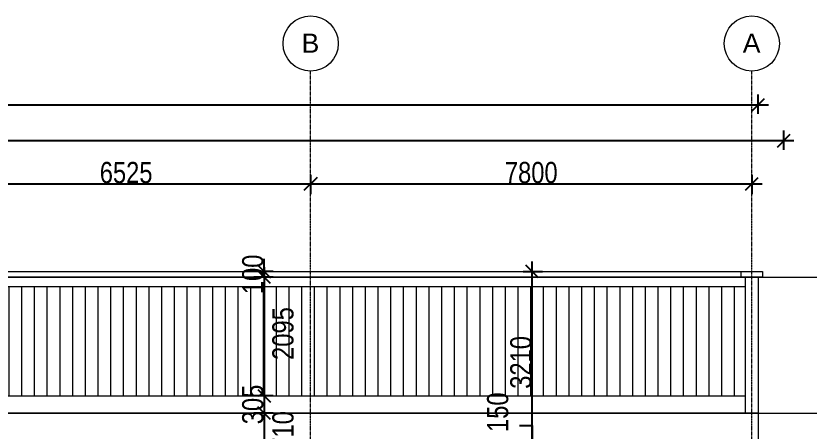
# Model space of a CAD drawing. Header units: millimetres. Extents: x -35190 to 411743, y -233114 to 23872.
# Drawn here: x 256364 to 270388, y -152640 to -145304 of the extents above; entities that cross this region are included whole.
import ezdxf

# ---------------------------------------------------------------- set-up
doc = ezdxf.new("R2010")
doc.units = ezdxf.units.MM
doc.linetypes.add('Centre', pattern=[31.75, 6.35, -4.7625, 15.875, -4.7625])
doc.linetypes.add('Grid Line', pattern=[22.225, 12.7, -3.175, 3.175, -3.175])
for name, color, linetype, lineweight in [('A-ANNO-DIMS', 211, 'Continuous', 9), ('A-DETL-GENF', 92, 'Continuous', 18), ('A-DETL-THIN', 151, 'Continuous', 18), ('A-FLOR-LEVL', 51, 'Continuous', 18), ('A-ROOF', 132, 'Continuous', 18), ('A-WALL', 113, 'Continuous', 18), ('Q-CASE', 31, 'Continuous', 18), ('S-GRID', 1, 'Continuous', 9), ('S-GRID-IDEN', 1, 'Continuous', 9)]:
    doc.layers.add(name, color=color, linetype=linetype, lineweight=lineweight)
doc.styles.add('Arial_1', font='arial.ttf', dxfattribs={"height": 150})
doc.styles.add('Arial_3', font='arial.ttf', dxfattribs={"width": 0.8, "height": 375})
doc.dimstyles.new('main_4_5mm', dxfattribs={"dimscale": 304.8, "dimtxt": 382.597275, "dimasz": 0.738189, "dimexe": 0.590551, "dimexo": 0.0625, "dimgap": 0.024606, "dimtad": 1, "dimdec": 0, "dimzin": 0, "dimdsep": 46, "dimtxsty": 'Arial_3', "dimblk1": 'OBLIQUE', "dimblk2": 'OBLIQUE', "dimsah": 1, "dimcen": 0.09, "dimdle": 0.590551, "dimazin": 0, "dimtfac": 1, "dimtdec": 4, "dimtix": 1, "dimtmove": 0, "dimatfit": 3, "dimfxl": 0.590551, "dimfxlon": 1, "dimtvp": 1, "dimtolj": 1, "dimtzin": 0, "dimarcsym": 2})
doc.dimstyles.new('main_4_5mm_1', dxfattribs={"dimscale": 304.8, "dimtxt": 382.597275, "dimasz": 0.738189, "dimexe": 0.590551, "dimexo": 0.0625, "dimgap": 0.024606, "dimtad": 1, "dimdec": 0, "dimzin": 0, "dimdsep": 46, "dimtxsty": 'Arial_3', "dimblk1": 'OBLIQUE', "dimblk2": 'OBLIQUE', "dimsah": 1, "dimcen": 0.09, "dimdle": 0.590551, "dimazin": 0, "dimtfac": 1, "dimtdec": 4, "dimtix": 1, "dimtmove": 1, "dimatfit": 3, "dimfxl": 0.590551, "dimfxlon": 1, "dimtvp": 1, "dimtolj": 1, "dimtzin": 0, "dimarcsym": 2})

# ---------------------------------------------------------------- blocks, each defined once
blk = doc.blocks.new('Casework 2 - Casework 2-644764-East')
at = {"layer": 'Q-CASE'}
for p, q in [((-8565, 14050), (14035, 14050)), ((14035, 14050), (14410, 14050)), ((14035, 13950), (14035, 14050)), ((14410, 14050), (14410, 13950)), ((14035, 13950), (-8565, 13950)), ((14410, 13950), (14035, 13950))]:
    blk.add_line(p, q, dxfattribs=at)
blk = doc.blocks.new('Grid - M_Grid Head - Circle-24584-East')
at = {"layer": 'S-GRID-IDEN'}
blk.add_circle((14222, 18079), 488, dxfattribs=at)
blk = doc.blocks.new('_Oblique')
at = {"color": 0, "linetype": 'ByBlock', "lineweight": -2}
blk.add_line((-0.5, -0.5), (0.5, 0.5), dxfattribs=at)
blk = doc.blocks.new('*D6222')
at = {"layer": 'A-ANNO-DIMS', "color": 0, "lineweight": -2, "transparency": 16777216}
for p, q in [((238325, -147035), (238325, -146694)), ((269488, -147035), (269488, -146694)), ((238145, -146874), (269668, -146874))]:
    blk.add_line(p, q, dxfattribs=at)
at = {"layer": 'Defpoints', "color": 0, "transparency": 16777216}
for p in [(269488, -146874), (238325, -147054), (269488, -147054)]:
    blk.add_point(p, dxfattribs=at)
at = {"layer": 'A-ANNO-DIMS', "color": 0, "lineweight": -2, "transparency": 16777216, "xscale": 224.9999999999999, "yscale": 224.9999999999999, "zscale": 224.9999999999999, "rotation": 180}
blk.add_blockref('_Oblique', (238325, -146874), dxfattribs=at)
at = {"layer": 'A-ANNO-DIMS', "color": 0, "lineweight": -2, "transparency": 16777216, "xscale": 224.9999999999999, "yscale": 224.9999999999999, "zscale": 224.9999999999999}
blk.add_blockref('_Oblique', (269488, -146874), dxfattribs=at)
at = {"layer": 'A-ANNO-DIMS', "color": 0, "transparency": 16777216, "insert": (253906, -146675), "char_height": 375, "width": 1239.62, "attachment_point": 5, "style": 'Arial_3'}
blk.add_mtext('\\A1;31163', dxfattribs=at)
blk = doc.blocks.new('*D6228')
at = {"layer": 'A-ANNO-DIMS', "color": 0, "lineweight": -2, "transparency": 16777216}
for p, q in [((255050, -148112), (255050, -148453)), ((261575, -148112), (261575, -148453)), ((254870, -148273), (261755, -148273))]:
    blk.add_line(p, q, dxfattribs=at)
at = {"layer": 'Defpoints', "color": 0, "transparency": 16777216}
for p in [(255050, -148093), (261575, -148093), (261575, -148273)]:
    blk.add_point(p, dxfattribs=at)
at = {"layer": 'A-ANNO-DIMS', "color": 0, "lineweight": -2, "transparency": 16777216, "xscale": 224.9999999999999, "yscale": 224.9999999999999, "zscale": 224.9999999999999, "rotation": 180}
blk.add_blockref('_Oblique', (255050, -148273), dxfattribs=at)
at = {"layer": 'A-ANNO-DIMS', "color": 0, "lineweight": -2, "transparency": 16777216, "xscale": 224.9999999999999, "yscale": 224.9999999999999, "zscale": 224.9999999999999}
blk.add_blockref('_Oblique', (261575, -148273), dxfattribs=at)
at = {"layer": 'A-ANNO-DIMS', "color": 0, "transparency": 16777216, "insert": (258313, -148074), "char_height": 375, "width": 991.69, "attachment_point": 5, "style": 'Arial_3'}
blk.add_mtext('\\A1;6525', dxfattribs=at)
blk = doc.blocks.new('*D6229')
at = {"layer": 'A-ANNO-DIMS', "color": 0, "lineweight": -2, "transparency": 16777216}
for p, q in [((261575, -148112), (261575, -148453)), ((269375, -148112), (269375, -148453)), ((261395, -148273), (269555, -148273))]:
    blk.add_line(p, q, dxfattribs=at)
at = {"layer": 'Defpoints', "color": 0, "transparency": 16777216}
for p in [(261575, -148093), (269375, -148093), (269375, -148273)]:
    blk.add_point(p, dxfattribs=at)
at = {"layer": 'A-ANNO-DIMS', "color": 0, "lineweight": -2, "transparency": 16777216, "xscale": 224.9999999999999, "yscale": 224.9999999999999, "zscale": 224.9999999999999, "rotation": 180}
blk.add_blockref('_Oblique', (261575, -148273), dxfattribs=at)
at = {"layer": 'A-ANNO-DIMS', "color": 0, "lineweight": -2, "transparency": 16777216, "xscale": 224.9999999999999, "yscale": 224.9999999999999, "zscale": 224.9999999999999}
blk.add_blockref('_Oblique', (269375, -148273), dxfattribs=at)
at = {"layer": 'A-ANNO-DIMS', "color": 0, "transparency": 16777216, "insert": (265475, -148074), "char_height": 375, "width": 991.69, "attachment_point": 5, "style": 'Arial_3'}
blk.add_mtext('\\A1;7800', dxfattribs=at)
blk = doc.blocks.new('*D6230')
at = {"layer": 'A-ANNO-DIMS', "color": 0, "lineweight": -2, "transparency": 16777216}
for p, q in [((238250, -147669), (238250, -147328)), ((269938, -147669), (269938, -147328)), ((238070, -147508), (270118, -147508))]:
    blk.add_line(p, q, dxfattribs=at)
at = {"layer": 'Defpoints', "color": 0, "transparency": 16777216}
for p in [(269938, -147508), (238250, -147688), (269938, -147688)]:
    blk.add_point(p, dxfattribs=at)
at = {"layer": 'A-ANNO-DIMS', "color": 0, "lineweight": -2, "transparency": 16777216, "xscale": 224.9999999999999, "yscale": 224.9999999999999, "zscale": 224.9999999999999, "rotation": 180}
blk.add_blockref('_Oblique', (238250, -147508), dxfattribs=at)
at = {"layer": 'A-ANNO-DIMS', "color": 0, "lineweight": -2, "transparency": 16777216, "xscale": 224.9999999999999, "yscale": 224.9999999999999, "zscale": 224.9999999999999}
blk.add_blockref('_Oblique', (269938, -147508), dxfattribs=at)
at = {"layer": 'A-ANNO-DIMS', "color": 0, "transparency": 16777216, "insert": (254094, -147308), "char_height": 375, "width": 1239.62, "attachment_point": 5, "style": 'Arial_3'}
blk.add_mtext('\\A1;31688', dxfattribs=at)
blk = doc.blocks.new('*D6273')
at = {"layer": 'A-ANNO-DIMS', "color": 0, "lineweight": -2, "transparency": 16777216}
for p, q in [((260753, -149821), (260753, -149596)), ((260914, -149821), (260573, -149821)), ((260753, -149821), (260753, -149921)), ((260914, -149921), (260573, -149921)), ((260753, -149921), (260753, -150146))]:
    blk.add_line(p, q, dxfattribs=at)
at = {"layer": 'Defpoints', "color": 0, "transparency": 16777216}
for p in [(260933, -149821), (260753, -149921), (260933, -149921)]:
    blk.add_point(p, dxfattribs=at)
at = {"layer": 'A-ANNO-DIMS', "color": 0, "lineweight": -2, "transparency": 16777216, "xscale": 224.9999999999999, "yscale": 224.9999999999999, "zscale": 224.9999999999999}
for p, rotation in [((260753, -149821), 270), ((260753, -149921), 90)]:
    blk.add_blockref('_Oblique', p, dxfattribs=dict(at, rotation=rotation))
at = {"layer": 'A-ANNO-DIMS', "color": 0, "transparency": 16777216, "insert": (260554, -149871), "char_height": 375, "width": 743.77, "attachment_point": 5, "rotation": 90, "style": 'Arial_3'}
blk.add_mtext('\\A1;100', dxfattribs=at)
blk = doc.blocks.new('*D6274')
at = {"layer": 'A-ANNO-DIMS', "color": 0, "lineweight": -2, "transparency": 16777216}
for p, q in [((260753, -149741), (260753, -152196)), ((260914, -149921), (260573, -149921)), ((260914, -152016), (260573, -152016))]:
    blk.add_line(p, q, dxfattribs=at)
at = {"layer": 'Defpoints', "color": 0, "transparency": 16777216}
for p in [(260933, -149921), (260753, -152016), (260933, -152016)]:
    blk.add_point(p, dxfattribs=at)
at = {"layer": 'A-ANNO-DIMS', "color": 0, "lineweight": -2, "transparency": 16777216, "xscale": 224.9999999999999, "yscale": 224.9999999999999, "zscale": 224.9999999999999}
for p, rotation in [((260753, -149921), 90), ((260753, -152016), 270)]:
    blk.add_blockref('_Oblique', p, dxfattribs=dict(at, rotation=rotation))
at = {"layer": 'A-ANNO-DIMS', "color": 0, "transparency": 16777216, "insert": (260897, -151382), "char_height": 375, "width": 991.69, "attachment_point": 1, "rotation": 90, "line_spacing_factor": 0.941778, "style": 'Arial_3'}
blk.add_mtext('\\A1;2095', dxfattribs=at)
blk = doc.blocks.new('*D6275')
at = {"layer": 'A-ANNO-DIMS', "color": 0, "lineweight": -2, "transparency": 16777216}
for p, q in [((260753, -152016), (260753, -151791)), ((260914, -152016), (260573, -152016)), ((260753, -152016), (260753, -152321)), ((260914, -152321), (260573, -152321)), ((260753, -152321), (260753, -152546))]:
    blk.add_line(p, q, dxfattribs=at)
at = {"layer": 'Defpoints', "color": 0, "transparency": 16777216}
for p in [(260933, -152016), (260753, -152321), (260933, -152321)]:
    blk.add_point(p, dxfattribs=at)
at = {"layer": 'A-ANNO-DIMS', "color": 0, "lineweight": -2, "transparency": 16777216, "xscale": 224.9999999999999, "yscale": 224.9999999999999, "zscale": 224.9999999999999}
for p, rotation in [((260753, -152016), 270), ((260753, -152321), 90)]:
    blk.add_blockref('_Oblique', p, dxfattribs=dict(at, rotation=rotation))
at = {"layer": 'A-ANNO-DIMS', "color": 0, "transparency": 16777216, "insert": (260554, -152169), "char_height": 375, "width": 743.77, "attachment_point": 5, "rotation": 90, "style": 'Arial_3'}
blk.add_mtext('\\A1;305', dxfattribs=at)
blk = doc.blocks.new('*D6276')
at = {"layer": 'A-ANNO-DIMS', "color": 0, "lineweight": -2, "transparency": 16777216}
for p, q in [((260753, -152141), (260753, -153211)), ((260914, -152321), (260573, -152321)), ((260914, -153031), (260573, -153031))]:
    blk.add_line(p, q, dxfattribs=at)
at = {"layer": 'Defpoints', "color": 0, "transparency": 16777216}
for p in [(260933, -152321), (260753, -153031), (260933, -153031)]:
    blk.add_point(p, dxfattribs=at)
at = {"layer": 'A-ANNO-DIMS', "color": 0, "lineweight": -2, "transparency": 16777216, "xscale": 224.9999999999999, "yscale": 224.9999999999999, "zscale": 224.9999999999999}
for p, rotation in [((260753, -152321), 90), ((260753, -153031), 270)]:
    blk.add_blockref('_Oblique', p, dxfattribs=dict(at, rotation=rotation))
at = {"layer": 'A-ANNO-DIMS', "color": 0, "transparency": 16777216, "insert": (260897, -152986), "char_height": 375, "width": 743.77, "attachment_point": 1, "rotation": 90, "line_spacing_factor": 0.941778, "style": 'Arial_3'}
blk.add_mtext('\\A1;710', dxfattribs=at)
blk = doc.blocks.new('*D6293')
at = {"layer": 'A-ANNO-DIMS', "color": 0, "lineweight": -2, "transparency": 16777216}
for p, q in [((265267, -152541), (265492, -152541)), ((265492, -152541), (265492, -153031)), ((265492, -153361), (265492, -152851)), ((265331, -153031), (265672, -153031)), ((265331, -153181), (265672, -153181))]:
    blk.add_line(p, q, dxfattribs=at)
at = {"layer": 'Defpoints', "color": 0, "transparency": 16777216}
for p in [(265312, -153031), (265492, -153031), (265312, -153181)]:
    blk.add_point(p, dxfattribs=at)
at = {"layer": 'A-ANNO-DIMS', "color": 0, "lineweight": -2, "transparency": 16777216, "xscale": 224.9999999999999, "yscale": 224.9999999999999, "zscale": 224.9999999999999}
for p, rotation in [((265492, -153031), 90), ((265492, -153181), 270)]:
    blk.add_blockref('_Oblique', p, dxfattribs=dict(at, rotation=rotation))
at = {"layer": 'A-ANNO-DIMS', "color": 0, "transparency": 16777216, "insert": (264693, -152655), "char_height": 375, "width": 743.77, "attachment_point": 1, "rotation": 90, "line_spacing_factor": 0.941778, "style": 'Arial_3'}
blk.add_mtext('\\A1;150', dxfattribs=at)
blk = doc.blocks.new('*D6294')
at = {"layer": 'A-ANNO-DIMS', "color": 0, "lineweight": -2, "transparency": 16777216}
for p, q in [((265492, -153211), (265492, -149641)), ((265331, -149821), (265672, -149821)), ((265331, -153031), (265672, -153031))]:
    blk.add_line(p, q, dxfattribs=at)
at = {"layer": 'Defpoints', "color": 0, "transparency": 16777216}
for p in [(265312, -149821), (265492, -149821), (265312, -153031)]:
    blk.add_point(p, dxfattribs=at)
at = {"layer": 'A-ANNO-DIMS', "color": 0, "lineweight": -2, "transparency": 16777216, "xscale": 224.9999999999999, "yscale": 224.9999999999999, "zscale": 224.9999999999999}
for p, rotation in [((265492, -149821), 90), ((265492, -153031), 270)]:
    blk.add_blockref('_Oblique', p, dxfattribs=dict(at, rotation=rotation))
at = {"layer": 'A-ANNO-DIMS', "color": 0, "transparency": 16777216, "insert": (265293, -151426), "char_height": 375, "width": 991.69, "attachment_point": 5, "rotation": 90, "style": 'Arial_3'}
blk.add_mtext('\\A1;3210', dxfattribs=at)

msp = doc.modelspace()

# ---------------------------------------------------------------- hatches: boundary and pattern name
at = {"layer": 'A-DETL-GENF'}
h = msp.add_hatch(dxfattribs=at)
h.set_pattern_fill('FP_1', style=0, pattern_type=2)
h.set_pattern_definition([(90, (255568.77, -162670.86), (-225, 1e-14), [])])
h.paths.add_polyline_path([(259330.5, -152016.2), (269262.6, -152016.2), (269262.6, -150089.9), (246512.6, -150089.9), (246512.6, -152016.2), (257439.2, -152016.2)])

# ---------------------------------------------------------------- linework, layer by layer
at = {"layer": 'A-DETL-THIN'}
for p, q in [((269262.6, -150089.9), (246512.6, -150089.9)), ((269262.6, -152016.2), (269262.6, -150089.9)), ((246512.6, -152016.2), (269262.6, -152016.2))]:
    msp.add_line(p, q, dxfattribs=at)
at = {"layer": 'A-FLOR-LEVL', "linetype": 'Centre', "lineweight": 9}
for p, q in [((225382.5, -149920.9), (282220.2, -149920.9)), ((225382.5, -152320.9), (282220.2, -152320.9))]:
    msp.add_line(p, q, dxfattribs=at)
at = {"layer": 'A-ROOF'}
for q in [(269262.6, -152016.2), (246512.6, -152320.9)]:
    msp.add_line((269262.6, -152320.9), q, dxfattribs=at)
at = {"layer": 'A-WALL'}
for p, q in [((269262.6, -150089.9), (269262.6, -149920.9)), ((269487.6, -149920.9), (269487.6, -153030.9)), ((269262.6, -152320.9), (269262.6, -152016.2)), ((269487.6, -152320.9), (269262.6, -152320.9))]:
    msp.add_line(p, q, dxfattribs=at)
at = {"layer": 'S-GRID', "linetype": 'Grid Line'}
for p, q in [((261575.1, -164175.7), (261575.1, -146278.9)), ((269375.1, -164175.7), (269375.1, -146278.9))]:
    msp.add_line(p, q, dxfattribs=at)

# ---------------------------------------------------------------- block references
at = {"layer": 'Q-CASE'}
msp.add_blockref('Casework 2 - Casework 2-644764-East', (255153, -163870.9), dxfattribs=at)
at = {"layer": 'S-GRID-IDEN'}
for p in [(247353, -163870.9), (255153, -163870.9)]:
    msp.add_blockref('Grid - M_Grid Head - Circle-24584-East', p, dxfattribs=at)

# ---------------------------------------------------------------- dimensions: what is measured, and where the dimension line sits
at = {"layer": 'A-ANNO-DIMS'}
for base, p1, p2, override, picture, middle in [((269487.6, -146873.7), (238324.6, -147053.7), (269487.6, -147053.7), {"dimpost": '<>', "dimfxl": 31163}, '*D6222', (253906.1, -146674.7)), ((269937.6, -147507.6), (238249.6, -147687.6), (269937.6, -147687.6), {"dimpost": '<>', "dimfxl": 31688}, '*D6230', (254093.6, -147308.5)), ((261575.1, -148273.4), (255050.1, -148093.4), (261575.1, -148093.4), {"dimpost": '<>', "dimfxl": 6525}, '*D6228', (258312.6, -148074.4)), ((269375.1, -148273.4), (261575.1, -148093.4), (269375.1, -148093.4), {"dimpost": '<>', "dimfxl": 7800}, '*D6229', (265475.1, -148074.4))]:
    dim = msp.add_linear_dim(base=base, p1=p1, p2=p2, dimstyle='main_4_5mm', override=override, dxfattribs=at)
    dim.commit()
    dim.dimension.update_dxf_attribs({"geometry": picture, "text_midpoint": middle})
for base, p1, p2, override, picture, middle in [((260752.8, -149920.9), (260932.8, -149820.9), (260932.8, -149920.9), {"dimpost": '<>', "dimfxl": 100}, '*D6273', (260553.8, -149870.9)), ((265492.4, -149820.9), (265312.4, -153030.9), (265312.4, -149820.9), {"dimpost": '<>', "dimfxl": 3210}, '*D6294', (265293.3, -151425.9)), ((260752.8, -152320.9), (260932.8, -152016.2), (260932.8, -152320.9), {"dimpost": '<>', "dimfxl": 304.627984}, '*D6275', (260553.7, -152168.5))]:
    dim = msp.add_linear_dim(base=base, p1=p1, p2=p2, angle=90, dimstyle='main_4_5mm', override=override, dxfattribs=at)
    dim.commit()
    dim.dimension.update_dxf_attribs({"geometry": picture, "text_midpoint": middle})
for base, p1, p2, override, picture, middle in [((260752.8, -152016.2), (260932.8, -149920.9), (260932.8, -152016.2), {"dimpost": '<>', "dimfxl": 2095.372016}, '*D6274', (261147.2, -150885.9)), ((265492.4, -153030.9), (265312.4, -153180.9), (265312.4, -153030.9), {"dimpost": '<>', "dimfxl": 150}, '*D6293', (265181.3, -152540.8)), ((260752.8, -153030.9), (260932.8, -152320.9), (260932.8, -153030.9), {"dimpost": '<>', "dimfxl": 710}, '*D6276', (261147.2, -152613.9))]:
    dim = msp.add_linear_dim(base=base, p1=p1, p2=p2, angle=90, dimstyle='main_4_5mm_1', override=override, dxfattribs=at)
    dim.commit()
    dim.dimension.update_dxf_attribs({"geometry": picture, "text_midpoint": middle, "dimtype": 160, "text_rotation": 90})

# ---------------------------------------------------------------- next in the draw order: texts
at = {"layer": 'S-GRID-IDEN', "char_height": 337.5, "width": 384.81, "attachment_point": 1, "style": 'Arial_1', "bg_fill": 3, "box_fill_scale": 1.25, "bg_fill_color": 256, "bg_fill_true_color": 13158600, "bg_fill_transparency": 0}
for s, insert in [('B', (261413.8, -145617)), ('A', (269213.8, -145617))]:
    msp.add_mtext(s, dxfattribs=dict(at, insert=insert))

doc.saveas('drawing.dxf')
